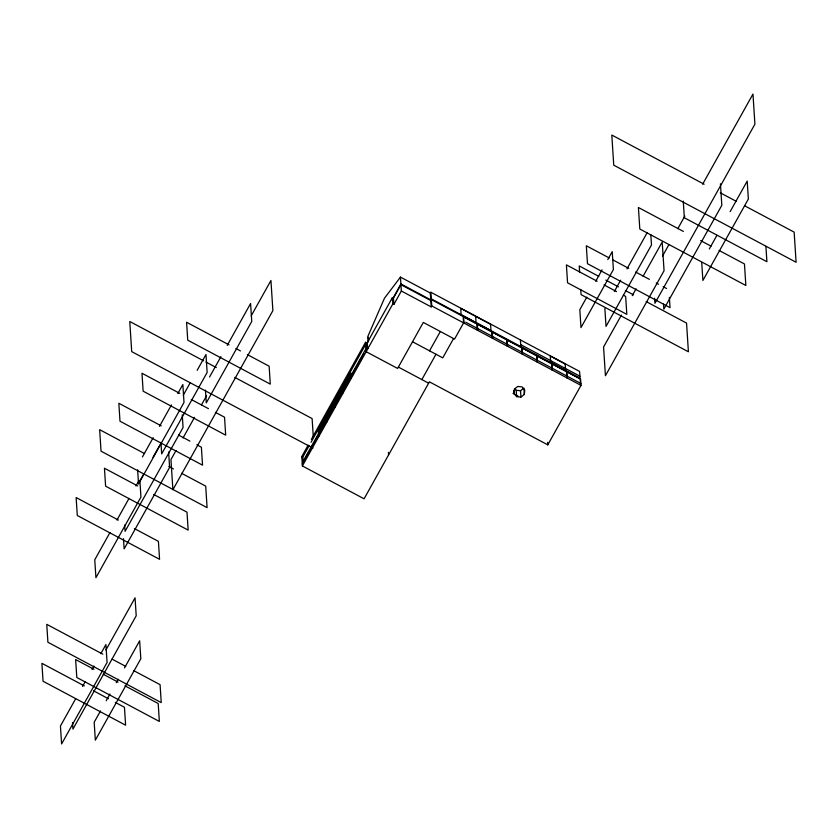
<?xml version="1.0" encoding="UTF-8"?>
<svg xmlns="http://www.w3.org/2000/svg" width="838" height="838" viewBox="0 0 838 838"><rect width="100%" height="100%" fill="white"/><g stroke="black" fill="none" stroke-linecap="round" stroke-linejoin="round"><path stroke-width="1.26" d="M513.893 393.347L514.364 389.125L517.748 386.454L522.064 386.894L524.777 390.204L524.316 394.426L520.932 397.097L516.617 396.646L513.893 393.347L513.736 390.801M392.111 299.931L400.899 283.956L400.459 277.106L430.303 292.996L430.742 299.847L400.899 283.956M142.429 456.93L153.165 437.698M159.482 426.385L171.476 404.89M177.792 393.577L182.852 384.527L184.004 402.46L138.532 483.914L137.621 469.825M183.25 395.232L190.195 382.788M197.15 370.344L205.991 354.505L207.143 372.439L161.671 453.892L160.927 442.359M109.977 532.528L94.767 559.774L95.92 577.707L140.941 497.081L139.862 480.425M116.953 520.031L129 498.453M135.976 485.967L138.511 481.421M138.343 483.578L143.445 474.455M152.998 457.328L160.006 444.779M209.542 377.027L220.907 356.674M227.224 345.361L250.593 303.503L251.756 321.436L206.274 402.879L205.446 390.079M176.043 450.467L170.952 459.591L172.9 489.717L272.884 310.626L270.936 280.5L251.191 315.863M183.051 437.918L194.51 417.387M201.518 404.838L206.609 395.714M75.598 698.871L60.441 726.022L61.603 743.945L107.075 662.502L105.913 644.569L100.864 653.619M82.543 686.427L85.067 681.902M92.023 669.457L93.908 666.063M105.944 649.974L135.054 597.84L136.206 615.762L72.937 729.102L72.529 722.691M100.497 710.949L94.181 722.262L95.333 740.184L140.815 658.741L139.653 640.808L124.495 667.959M106.175 700.767L109.967 693.979M116.283 682.666L118.179 679.272M430.784 300.559L400.941 284.669L401.35 291.016L431.203 306.907L430.784 300.559L431.34 299.575L580.577 379.027L580.985 385.375L547.78 444.852L429.391 381.824L364.08 498.809L302.382 465.959L301.774 456.542L308.154 445.125M311.338 439.405L365.557 342.292L366.562 342.826L366.835 347.058M392.425 297.584L392.833 303.932L393.839 304.466L393.431 298.119L392.425 297.584L365.756 345.35L366.761 345.885L367.191 345.13L367.264 346.304L303.052 461.319L302.78 457.087L309.149 445.659M311.066 442.234L366.562 342.826M393.431 298.119L400.941 284.669M302.256 464.074L363.996 353.489M302.382 465.959L392.833 303.932M393.839 304.466L401.35 291.016M430.742 299.847L431.298 298.862L430.868 292.253L579.603 371.444L580.032 378.053L431.298 298.862M431.203 306.907L431.748 305.922L431.34 299.575M429.548 350.829L440.338 331.502M421.849 379.583L435.99 354.264M453.557 338.542L442.768 357.868L412.516 341.757M586.81 297.165L579.823 309.683L580.975 327.616L613.395 269.553L612.232 251.62L607.791 259.591M595.713 281.222L602.072 269.836M614.338 291.509L620.654 280.196M626.971 268.883L647.177 232.681M621.419 315.067L603.57 347.026L605.434 375.717L664.063 270.705L662.198 242.014L643.081 276.257M632.25 295.667L636.073 288.817M662.544 256.03L668.913 244.623M677.827 228.648L684.824 216.099M702.663 184.161L752.974 94.055L754.912 124.171L654.939 303.262L654.614 298.244M709.315 248.97L716.888 235.394M730.149 211.637L747.203 181.092L748.365 199.025L702.893 280.479L701.731 262.545M400.459 277.106L384.453 298.265L367.798 336.551L368.154 342.145M430.303 292.996L430.868 292.253M514.846 388.643L516.208 390.299L520.524 390.738L523.059 388.738M704.13 184.213L611.803 135.054L613.751 165.18L796.1 262.263L794.152 232.136L744.521 205.719M720.292 192.813L736.445 201.413M683.368 231.424L638.409 207.489L639.803 229.015L745.851 285.475L744.458 263.949L719.098 250.457M700.662 240.632L711.033 246.152M609.257 257.978L586.317 245.775L587.48 263.708L670.033 307.661L669.373 297.406M612.693 259.811L628.741 268.359M635.623 272.025L649.387 279.347M656.259 283.014L658.553 284.229M663.141 286.669L666.577 288.502M598.845 276.393L579.226 265.95L579.645 272.476M605.769 280.081L618.465 286.837M625.389 290.524L633.465 294.829M646.161 301.586L686.552 323.091L688.407 351.782L581.08 294.641L580.744 289.424M597.169 281.254L566.404 264.881L567.556 282.804L626.814 314.355L625.661 296.422L623.378 295.217M604.009 284.899L616.538 291.572M520.712 344.659L579.917 376.178M465.708 322.19L580.87 383.5M431.748 305.922L580.985 385.375M512.992 393.399L517.999 396.07M398.375 367.086L428.637 383.196M229.004 344.837L186.581 322.253L187.733 340.176L270.286 384.129L269.134 366.206L247.346 354.6M235.876 348.493L240.464 350.944M203.634 360.832L129.764 321.499L131.713 351.625L312.909 448.1M205.939 362.058L216.33 367.589M234.787 377.414L312.113 418.581L313.328 437.415M301.774 456.542L302.78 457.087M179.814 393.399L141.978 373.256L143.13 391.189L225.684 435.142L224.532 417.209L215.356 412.327M191.274 399.506L208.473 408.661M161.263 425.861L118.839 403.277L119.991 421.21L202.545 465.163L201.392 447.23L196.804 444.789M178.452 435.027L189.922 441.123M144.607 453.609L99.649 429.674L101.042 451.19L207.091 507.65L205.708 486.134L181.5 473.25M168.815 466.494L173.424 468.945M137.704 485.935L104.446 468.233L105.609 486.166L188.162 530.119L187 512.186L153.752 494.483M118.409 520.073L76.132 497.563L77.295 515.496L159.566 559.302L158.413 541.369L134.415 528.589M102.844 654.195L46.75 624.331L47.913 642.264L161.242 702.6L160.079 684.667L133.755 670.651M111.999 659.077L125.742 666.388M93.982 669.321L75.64 659.558L76.803 677.492L159.356 721.434L158.193 703.511L124.946 685.809M103.158 674.202L118.064 682.142M84.324 685.903L41.9 663.319L43.063 681.252L125.616 725.195L124.453 707.272L115.277 702.38M93.5 690.784L108.406 698.724M765.911 246.351L766.906 261.728L684.353 217.775L683.274 201.12M720.429 183.794L721.822 205.31L663.832 309.17L663.507 304.1M650.833 234.713L651.493 244.958L606.021 326.401L604.858 308.478M580.598 385.972L580.189 378.912L566.855 371.81L567.253 377.98M566.855 377.76L566.457 371.601L551.928 363.86L552.326 370.029M551.928 369.82L551.53 363.65L537.001 355.92L537.409 362.089M547.623 442.317L547.78 444.852M537.011 361.869L536.603 355.71L522.084 347.969L522.483 354.139M522.084 353.929L521.686 347.76L507.158 340.029L507.556 346.188M523.907 388.067L524.316 394.426M520.408 339.924L520.838 346.534M520.524 390.738L520.932 397.097M516.208 390.299L516.617 396.646M507.158 345.979L506.76 339.819L492.231 332.078L492.629 338.248M492.231 338.039L491.833 331.869L477.314 324.138L477.712 330.298M477.314 330.088L476.916 323.929L463.582 316.827L463.98 322.997M475.649 316.345L476.057 322.63M463.194 316.534L463.603 322.881L454.563 339.076L423.305 322.431L397.621 368.448L366.164 351.709L365.557 342.292M388.413 452.373L388.57 454.866M368.374 337.305L368.615 341.003M367.285 342.627L367.693 348.975M351.363 378.148L351.038 373.161L318.377 431.654L318.702 436.64M342.868 387.785L343.192 392.771M334.708 402.408L335.032 407.394M326.548 417.031L326.862 422.017M182.244 414.841L183.061 427.495L125.082 531.344L124.673 525.017M168.627 452.049L169.622 467.415L124.15 548.869L123.49 538.625M490.576 324.296L460.732 308.405L461.141 314.679L490.984 330.57L490.576 324.296M565.2 364.017L550.273 356.077L550.681 362.362L565.608 370.302L565.2 364.017"/></g></svg>
